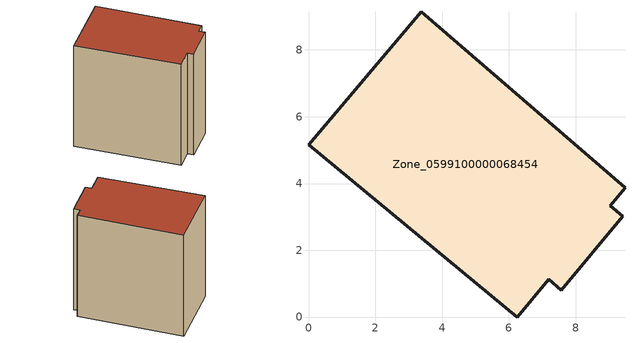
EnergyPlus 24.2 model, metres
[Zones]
Zone_0599100000068454
 floor ground (C_G): 0,5.16 3.38,9.14 9.48,3.88 9.04,3.34 9.42,3.02 7.57,0.81 7.19,1.13 6.25,0 z0
 wall outside (C_F): 3.38,9.14 0,5.16 6.25,0 7.19,1.13 7.57,0.81 9.42,3.02 9.04,3.34 9.48,3.88 3.38,9.14 z0:8.88
 roof outside (C_R): 9.42,3.02 9.04,3.34 9.48,3.88 3.38,9.14 0,5.16 6.25,0 7.19,1.13 7.57,0.81 z8.88
[BUILDING]
Pand.0599100000068454: North Axis=0; Terrain=City; Loads Convergence Tolerance Value=0.04; Temperature Convergence Tolerance Value=0.4; Solar Distribution=FullExterior; Maximum Number of Warmup Days=25; Minimum Number of Warmup Days=1
[Site:Location]
Rotterdam.The.Hague.AP_ZH_NLD Design_Conditions: Latitude=51.96; Longitude=4.45; Time Zone=1; Elevation=-4.5
[SITE:GROUNDTEMPERATURE:BUILDINGSURFACE]
18, 18, 18, 18, 18, 18, 18, 18, 18, 18, 18, 18
[MATERIAL] Thermal Absorptance=0.9; Solar Absorptance=0.7; Visible Absorptance=0.7
Name | Roughness | Thickness | Conductivity | Density | Specific Heat
G.TI.1946 | MediumSmooth | 0.15 | 1 | 540 | 1210
F.TI.1946 | Rough | 0.3 | 0.857143 | 1920 | 840
R.TI.1946 | MediumRough | 0.2 | 0.1 | 1500 | 1000
[CONSTRUCTION]
C_G: G.TI.1946
C_F: F.TI.1946
C_R: R.TI.1946
[ZONE]
Zone_0599100000068454: Type=1; Multiplier=1; Ceiling Height=Autocalculate; Volume=Autocalculate; Floor Area=autocalculate; Part of Total Floor Area=Yes
[ZONEINFILTRATION:DESIGNFLOWRATE]
Infil_Zone_0599100000068454: Zone or ZoneList or Space or SpaceList=Zone_0599100000068454; Schedule=AlwaysOn; Design Flow Rate Calculation Method=Flow/Area; Flow Rate per Floor Area=0.003; Constant Term Coefficient=1; Temperature Term Coefficient=0; Velocity Term Coefficient=0; Velocity Squared Term Coefficient=0
[HVACTEMPLATE:ZONE:IDEALLOADSAIRSYSTEM]
Zone_0599100000068454: Maximum Heating Supply Air Temperature=50; Minimum Cooling Supply Air Temperature=13; Maximum Heating Supply Air Humidity Ratio=0.0156; Minimum Cooling Supply Air Humidity Ratio=0.0077; Heating Limit=NoLimit; Cooling Limit=NoLimit; Dehumidification Control Type=ConstantSensibleHeatRatio; Cooling Sensible Heat Ratio=0.7; Dehumidification Setpoint=60; Humidification Control Type=None; Humidification Setpoint=30; Outdoor Air Method=None; Outdoor Air Flow Rate per Person=0.00944; Outdoor Air Flow Rate per Zone Floor Area=0; Outdoor Air Flow Rate per Zone=0; Demand Controlled Ventilation Type=None; Outdoor Air Economizer Type=NoEconomizer; Heat Recovery Type=None; Sensible Heat Recovery Effectiveness=0.7; Latent Heat Recovery Effectiveness=0.65
[ZONECONTROL:THERMOSTAT]
ThermostatControl_Zone_0599100000068454: Zone or ZoneList=Zone_0599100000068454; Control Type Schedule=DualSetpointControlType; Control 1=Thermostat_Zone_0599100000068454; Temperature Difference Between Cutout And Setpoint=0
[THERMOSTATSETPOINT:DUALSETPOINT]
Thermostat_Zone_0599100000068454: Heating Setpoint Temperature Schedule=HeatingSetpoint_Zone_0599100000068454; Cooling Setpoint Temperature Schedule=CoolingSetpoint_Zone_0599100000068454
[SCHEDULE:COMPACT]
HeatingSetpoint_Zone_0599100000068454: Through: 12/31, For: AllDays, Until: 24:00, 21
CoolingSetpoint_Zone_0599100000068454: Through: 12/31, For: AllDays, Until: 24:00, 24
DualSetpointControlType: Through: 12/31, For: AllDays, Until: 24:00, 4
AlwaysOn: Through: 12/31, For: AllDays, Until: 24:00, 1
